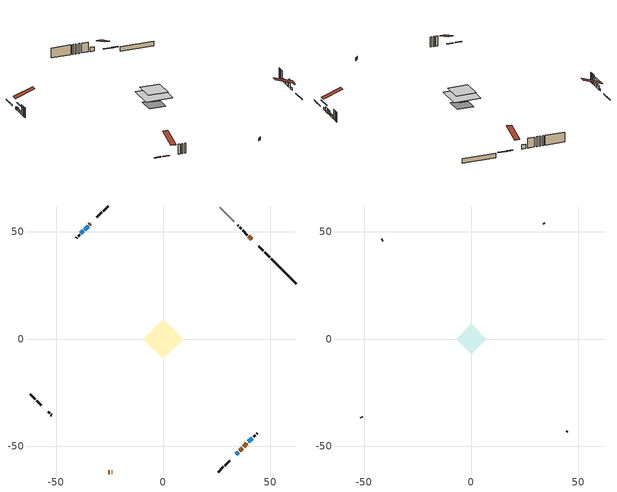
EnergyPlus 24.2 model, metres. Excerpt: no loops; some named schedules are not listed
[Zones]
conditioned space
 floor outside (Floor1 construction): -2.92,0 0,2.92 2.92,0 0,-2.92 z0.48
 floor adiabatic (AdiabaticFloorConstruction): -9.31,0 0,9.31 9.31,0 0,-9.31 z2.92
 floor foundation (Slab1 construction): -5.84,0 0,5.84 5.84,0 0,-5.84 z-1.75
 wall outside (RimJoist1 construction): 25.74,-62.14 28.1,-59.77 / -62.14,-25.74 -59.77,-28.1 / -25.74,62.14 -28.1,59.77 / 49.74,38.14 47.37,40.5 z0.48:0.78
 wall outside (RimJoist2 construction): 28.76,-59.12 30.96,-56.91 / -59.12,-28.76 -56.91,-30.96 / -28.76,59.12 -30.96,56.91 / 46.72,41.16 44.51,43.36 z0.48:0.78
 wall outside (AdiabaticWallConstruction): 34.09,-53.79 35.02,-52.86 / 39.76,-48.12 41.62,-46.25 z0.48:1.62; -35.14,52.74 -36.75,51.12 / -37.41,50.47 -38.45,49.42 z0.48:1.85
 wall outside (Wall2 construction): 42.28,-45.6 42.96,-44.92 / -53.79,-34.09 -53.11,-34.77 / -39.11,48.77 -39.79,48.09 / 36.41,51.46 35.73,52.15 z0.48:5.36
 wall outside (Wall3 construction): 43.62,-44.26 43.93,-43.95 / -52.45,-35.42 -52.14,-35.73 / -40.45,47.43 -40.76,47.12 / 35.07,52.8 34.76,53.11 z0.48:5.36
 wall foundation (FoundationWall1 construction): 62.14,25.74 50.39,37.48 z-1.75:0.48
 wall othersidecoefficients (AdiabaticWallConstruction 1): 41.39,46.49 39.95,47.93 z0.48:2.51
 wall othersidecoefficients (AdiabaticWallConstruction): -25.74,-62.14 -24.99,-62.14 / -24.07,-62.14 -23.73,-62.14 z0.48:1.7; -34.09,53.79 -34.48,53.39 z0.48:1.55; 35.68,-52.2 36.93,-50.94 / 37.59,-50.29 39.1,-48.78 z0.48:2.77
 wall othersidecoefficients (Wall1 construction): 39.29,48.59 37.07,50.81 z0.48:5.36
 wall adiabatic (Wall5 construction): 33.15,54.73 26.4,61.48 z0.48:5.36
 window (WindowConstruction 3): 34.09,-53.79 35.02,-52.86 z0.48:1.62
 window (WindowConstruction): -35.14,52.74 -36.75,51.12 z0.48:1.85
 window (WindowConstruction 1): -37.41,50.46 -38.45,49.42 z0.48:1.85
 window (WindowConstruction 2): 39.76,-48.12 41.62,-46.25 z0.48:1.62
 door inside (Door): 41.39,46.49 39.95,47.93 z0.48:2.51
 door inside (Window 3): -25.74,-62.14 -25,-62.14 z0.48:1.7
 door inside (Window 4): -24.07,-62.14 -23.73,-62.14 z0.48:1.7
 door inside (Window): -34.09,53.79 -34.48,53.4 z0.48:1.55
 door inside (Window 1): 35.68,-52.2 36.93,-50.94 z0.48:2.77
 door inside (Window 2): 37.59,-50.29 39.1,-48.78 z0.48:2.77
 ceiling adiabatic (AdiabaticFloorConstruction): 0,-9.31 9.31,0 0,9.31 -9.31,0 z2.92
attic - vented
 floor to conditioned space (Floor2 construction Reversed): -7.05,0 0,7.05 7.05,0 0,-7.05 z5.36
 wall outside (Wall4 construction): 44.58,-43.29 44.89,-42.99 / -51.48,-36.39 -51.18,-36.69 / -41.41,46.46 -41.72,46.16 / 34.11,53.77 33.8,54.07 z0.48:5.36
 roof outside (Roof1 construction): 33.43,-54.45,5.36 26.56,-47.58,8.6 24.75,-49.39,8.6 31.62,-56.26,5.36; -54.45,-33.43,5.36 -47.58,-26.56,8.6 -49.39,-24.75,8.6 -56.26,-31.62,5.36; -33.43,54.45,5.36 -26.56,47.58,8.6 -24.75,49.39,8.6 -31.62,56.26,5.36; 42.05,45.83,5.36 35.17,38.96,8.6 36.99,37.15,8.6 43.86,44.02,5.36
shading: 36.89,-50.99 32.22,-55.66 32.51,-55.95 37.18,-51.28 z4.26; -36.9,50.98 -35,52.88 -35.29,53.17 -37.19,51.27 z2.05; -40.32,47.56 -35.54,52.33 -35.84,52.62 -40.61,47.85 z4.49; 41.76,-46.11 39.61,-48.26 39.9,-48.55 42.06,-46.4 z1.82
[Building]
Building 1: Terrain=Suburbs
[Site:Location]
Toronto City Centre_ON: Latitude {deg}=43.63; Longitude {deg}=-79.39; Time Zone {hr}=-5; Elevation {m}=77; Keep Site Location Information=Yes
[Site:GroundTemperature:Shallow]
5.01852, 3.26908, 3.12898, 3.95918, 7.29196, 10.6092, 13.4851, 15.3069, 15.4617, 13.9799, 11.1774, 7.9619
[Site:WaterMainsTemperature]
Calculation Method=Schedule; Temperature Schedule=mains temperature schedule
[Material] Roughness=Rough; Thermal Absorptance=0.9
Name | Thickness {m} | Conductivity {W/m-K} | Density {kg/m3} | Specific Heat {J/kg-K} | Solar Absorptance | Visible Absorptance
asphalt or fiberglass shingles | 0.00635 | 0.162714 | 1121.4 | 1465.45 | 0.4 | 0.4
ceiling loosefill ins | 0.254 | 0.0480833 | 16.02 | 1046.75 | 0.7 | 0.7
ceiling stud and cavity | 0.1397 | 0.0980682 | 65.682 | 1177.47 | 0.7 | 0.7
concrete 4.0 in. | 0.1016 | 1.803125 | 2242.8 | 837.4 | 0.7 | 0.7
concrete 8.0 in. | 0.2032 | 1.803125 | 2242.8 | 837.4 | 0.7 | 0.7
door material | 0.04445 | 0.32884 | 512.64 | 1214.23 | 0.7 | 0.7
door material 1 | 0.04445 | 0.376053 | 512.64 | 1214.23 | 0.7 | 0.7
door material 2 | 0.04445 | 0.376747 | 512.64 | 1214.23 | 0.7 | 0.7
door material 3 | 0.04445 | 2.524375 | 512.64 | 1214.23 | 0.7 | 0.7
door material 4 | 0.04445 | 0.060037 | 512.64 | 1214.23 | 0.7 | 0.7
exterior vertical ins | 0.0457286 | 0.029427 | 32.04 | 1214.23 | 0.7 | 0.7
floor covering | 0.0127 | 0.0433444 | 54.468 | 1339.84 | 0.6 | 0.6
floor rigid ins | 0.103632 | 0.029427 | 32.04 | 1214.23 | 0.7 | 0.7
floor rigid ins 1; wall rigid ins 2 | 0.512978 | 0.029427 | 32.04 | 1214.23 | 0.7 | 0.7
floor stud and cavity | 0.1397 | 0.569966 | 92.3553 | 1139.71 | 0.7 | 0.7
floor stud and cavity 1 | 0.1397 | 1.75129 | 37.0049 | 1207.88 | 0.7 | 0.7
furniture material conditioned space 1 | 0.1524 | 0.115458 | 640.8 | 1214.23 | 0.6 | 0.6
gypsum board | 0.0127 | 0.160291 | 801 | 837.4 | 0.6 | 0.6
gypsum board 1 | 0.00254 | 0.160291 | 801 | 837.4 | 0.6 | 0.6
gypsum board 2 | 0.0127 | 0.160291 | 801 | 837.4 | 0.7 | 0.7
osb sheathing 0.5 in. | 0.0127 | 0.115458 | 512.64 | 1214.23 | 0.7 | 0.7
osb sheathing 0.5 in. 1 | 0.0127 | 0.115458 | 512.64 | 1214.23 | 0.4 | 0.4
osb sheathing 0.75 in. | 0.01905 | 0.115458 | 512.64 | 1214.23 | 0.7 | 0.7
osb sheathing 2.0 in. | 0.0508 | 0.115458 | 512.64 | 1214.23 | 0.7 | 0.7
rim joist rigid ins; wall rigid ins 1 | 0.051816 | 0.029427 | 32.04 | 1214.23 | 0.7 | 0.7
rim joist stud and cavity | 0.0508 | 0.0407152 | 125.044 | 1163.47 | 0.6 | 0.6
rim joist stud and cavity 1 | 0.0508 | 0.284013 | 125.044 | 1163.47 | 0.6 | 0.6
wall rigid ins | 0.051816 | 0.029427 | 32.04 | 1214.23 | 0.4 | 0.4
wall stud and cavity | 0.1397 | 0.153894 | 139.0536 | 1170.24 | 0.7 | 0.7
wall stud and cavity 1 | 0.0889 | 0.257305 | 50.32683 | 1063.81 | 0.7 | 0.7
wall stud and cavity 2 | 0.1397 | 0.22224 | 139.0536 | 1170.24 | 0.7 | 0.7
wall stud and cavity 3 | 0.0889 | 6.1454 | 50.32683 | 1063.81 | 0.6 | 0.6
wall stud and cavity 4 | 0.1397 | 1.24872 | 139.0536 | 1170.24 | 0.7 | 0.7
wall stud and cavity 5 | 0.0889 | 0.380278 | 52.3479 | 1209.89 | 0.7 | 0.7
wall stud and cavity 6 | 0.0889 | 0.391764 | 83.0341 | 1211.67 | 0.7 | 0.7
wood siding | 0.00254 | 0.102417 | 544.68 | 1172.36 | 0.4 | 0.4
wood siding 1 | 0.0254 | 0.102417 | 544.68 | 1172.36 | 0.4 | 0.4
wood siding 2; wood siding 3; wood siding 4 | 0.0254 | 0.102417 | 544.68 | 1172.36 | 0.7 | 0.7
[WindowMaterial:SimpleGlazingSystem]
Name | U-Factor {W/m2-K} | Solar Heat Gain Coefficient
WindowMaterial | 2.660143 | 0.64
WindowMaterial 1 | 2.66185 | 0.62
WindowMaterial 2 | 2.78449 | 0.57
[Construction]
AdiabaticFloorConstruction: floor stud and cavity 1, floor rigid ins 1, osb sheathing 0.75 in., floor covering
AdiabaticWallConstruction: wood siding 3, wall rigid ins 2, wall stud and cavity 5, gypsum board
AdiabaticWallConstruction 1: wood siding 4, wall rigid ins 2, wall stud and cavity 5, gypsum board
Door: door material 4
Floor1 construction: floor stud and cavity, floor rigid ins, osb sheathing 0.75 in., floor covering
Floor2 construction Reversed: gypsum board, ceiling stud and cavity, ceiling loosefill ins
FoundationWall1 construction: concrete 8.0 in., gypsum board 2
furniture construction conditioned space 1: furniture material conditioned space 1
PartitionWallConstruction: gypsum board, wall stud and cavity 6, gypsum board
RimJoist1 construction: wood siding 2, rim joist rigid ins, osb sheathing 2.0 in., rim joist stud and cavity
RimJoist2 construction: wood siding 2, rim joist rigid ins, osb sheathing 2.0 in., rim joist stud and cavity 1
Roof1 construction: asphalt or fiberglass shingles
Slab1 construction: concrete 4.0 in.
Wall1 construction: wall rigid ins, osb sheathing 0.5 in., wall stud and cavity, gypsum board
Wall2 construction: wood siding, wall stud and cavity 1, gypsum board 1
Wall3 construction: wood siding 1, wall rigid ins 1, osb sheathing 0.5 in., wall stud and cavity 2, gypsum board
Wall4 construction: wood siding, wall stud and cavity 3
Wall5 construction: osb sheathing 0.5 in. 1, wall stud and cavity 4, gypsum board
Window: door material
Window 1: door material 1
Window 2: door material 2
Window 3; Window 4: door material 3
WindowConstruction: WindowMaterial
WindowConstruction 1: WindowMaterial 1
WindowConstruction 2; WindowConstruction 3: WindowMaterial 2
[Zone] Multiplier=1; Part of Total Floor Area=Yes
Name | Volume {m3}
attic - vented | 52.3335
conditioned space | 650
[Space]
Name | Zone | Volume {m3}
attic - vented 1 | attic - vented | 52.3335
conditioned space 1 | conditioned space | 650
[ZoneInfiltration:EffectiveLeakageArea]
infil attic - vented 1: Zone or Space=attic - vented 1; Schedule=Always On Discrete; Effective Air Leakage Area {cm2}=4190.74; Stack Coefficient=0.000564361; Wind Coefficient=1.60509e-05
[ZoneMixing]
whole house fan mix: Zone or Space=attic - vented; Schedule=Always On Continuous; Design Flow Rate Calculation Method=Flow/Zone; Design Flow Rate {m3/s}=0; Source Zone or Space=conditioned space
[SurfaceProperty:ExposedFoundationPerimeter]
Slab1: Exposed Perimeter Calculation Method=TotalExposedPerimeter; Total Exposed Perimeter {m}=16.609
[SurfaceProperty:OtherSideCoefficients]
other non-freezing space: Combined Convective/Radiative Film Coefficient {W/m2-K}=8.35; Constant Temperature Coefficient=1; External Dry-Bulb Temperature Coefficient=0; Ground Temperature Coefficient=0; Wind Speed Coefficient=0; Zone Air Temperature Coefficient=0; Constant Temperature Schedule=other non-freezing space; Previous Other Side Temperature Coefficient=0
[InternalMass] Zone or ZoneList=conditioned space; Space or SpaceList=conditioned space 1
Name | Construction | Surface Area {m2}
furniture mass conditioned space 1 | furniture construction conditioned space 1 | 103.5
partition wall mass | PartitionWallConstruction | 258.75
[Lights]
interior lighting: Zone or ZoneList or Space or SpaceList=conditioned space 1; Schedule=interior lighting schedule; Design Level Calculation Method=LightingLevel; Lighting Level {W}=343.2; Return Air Fraction=0; Fraction Radiant=0.6; Fraction Visible=0.2; Fraction Replaceable=1
[People]
occupants: Zone or ZoneList or Space or SpaceList=conditioned space 1; Number of People Schedule=occupants schedule; Number of People Calculation Method=People; Number of People=3; Fraction Radiant=0.314171; Sensible Heat Fraction=0.56303; Activity Level Schedule=occupants activity schedule; Carbon Dioxide Generation Rate {m3/s-W}=0; Enable ASHRAE 55 Comfort Warnings=No; Mean Radiant Temperature Calculation Type=EnclosureAveraged
[ElectricEquipment] Zone or ZoneList or Space or SpaceList=conditioned space 1; Design Level Calculation Method=EquipmentLevel
Name | Schedule | Design Level {W} | Fraction Latent | Fraction Radiant | Fraction Lost
clothes dryer | clothes dryer schedule | 140.772 | 0.015 | 0.081 | 0.85
clothes washer | clothes washer schedule | 32.1985 | 0.03 | 0.162 | 0.7
cooking range | cooking range schedule | 208.969 | 0.08 | 0.432 | 0.2
dishwasher | dishwasher schedule | 66.8632 | 0.3 | 0.18 | 0.4
fridge | fridge schedule | 72.9452 | 0 | 0.6 | 0
mech vent house fan | mech vent house fan schedule | 0.95 | 0 | 0 | 1
mech vent house fan cfis | mech vent house fan cfis schedule | 0 | 0 | 0 | 0
misc plug loads | misc plug loads schedule | 494.7 | 0.045 | 0.513 | 0.1
whole house fan | Always On Discrete | 0 | 0 | 0 | 1
[OtherEquipment] Zone or ZoneList or Space or SpaceList=conditioned space 1; Design Level Calculation Method=EquipmentLevel
Name | Fuel Type | Schedule | Design Level {W} | Fraction Latent | Fraction Radiant | Fraction Lost
clothes dryer 1 | Electricity | clothes dryer schedule | 0 | 0.015 | 0.081 | 0.85
cooking range 1 | Electricity | cooking range schedule | 0 | 0.08 | 0.432 | 0.2
general water use latent | None | general water use schedule | 59.3978 | 1 | 0 | 0
general water use sensible | None | general water use schedule | -58.539 | 0 | 0.6 | 0
mech vent house fan latent load | None | Always On Discrete | 0 | 1 | 0 | 0
mech vent house fan sensible load | None | Always On Discrete | 0 | 0 | 0 | 0
water heater energy adjustment1 | NaturalGas | Always On Discrete | 0.01 | 0 | 0 | 1
[ZoneInfiltration:DesignFlowRate] Zone or ZoneList or Space or SpaceList=conditioned space 1; Schedule=Always On Discrete; Design Flow Rate Calculation Method=Flow/Zone; Design Flow Rate {m3/s}=0
infil flow; natural vent flow; whole house fan flow
[AvailabilityManager:Scheduled]
central ac and furnace airloop Availability Manager: Schedule=Always On Discrete
[Foundation:Kiva]
Foundation Kiva 1: Initial Indoor Air Temperature {C}=18; Wall Height Above Grade {m}=0.479999; Wall Depth Below Slab {m}=0.2032; Custom Block Material Name 1=exterior vertical ins; Custom Block Depth 1 {m}=2.23001; Custom Block X Position 1 {m}=0.2159; Custom Block Z Position 1 {m}=0
[Foundation:Kiva:Settings]
Soil Conductivity {W/m-K}=0.849921; Soil Density {kg/m3}=1842.3; Soil Specific Heat {J/kg-K}=418.7; Ground Solar Absorptivity=0.9; Ground Thermal Absorptivity=0.9; Ground Surface Roughness {m}=0.03; Far-Field Width {m}=40; Deep-Ground Boundary Condition=ZeroFlux; Deep-Ground Depth {m}=40; Minimum Cell Dimension {m}=0.2; Maximum Cell Growth Coefficient=3; Simulation Timestep=Timestep
[Exterior:Lights]
exterior lighting: Schedule=exterior lighting schedule; Design Level {W}=75.6
[EnergyManagementSystem:GlobalVariable]
central_ac_and_furnace_airloop_Fan_RTF
infil_program_Qfan
infil_program_Qinf
natural_vent_program_Qnv
natural_vent_program_Qwhf
[EnergyManagementSystem:Sensor]
Name | Output:Variable or Output:Meter Index Key | Output:Variable or Output:Meter
airflow_gain | infil flow | Infiltration Sensible Heat Gain Energy
airflow_gain_1 | natural vent flow | Infiltration Sensible Heat Gain Energy
airflow_gain_2 | whole house fan flow | Infiltration Sensible Heat Gain Energy
airflow_loss | infil flow | Infiltration Sensible Heat Loss Energy
airflow_loss_1 | natural vent flow | Infiltration Sensible Heat Loss Energy
airflow_loss_2 | whole house fan flow | Infiltration Sensible Heat Loss Energy
clg_load_cond |  | Cooling:EnergyTransfer:Zone:CONDITIONED SPACE
clg_sp_s; clg_sp_s_1 | cooling setpoint | Schedule Value
clothes_dryer_exhaust_0_sch_s | clothes dryer exhaust 0 schedule | Schedule Value
cool_season | cooling season schedule | Schedule Value
htg_load_cond |  | Heating:EnergyTransfer:Zone:CONDITIONED SPACE
htg_sp_s; htg_sp_s_1 | heating setpoint | Schedule Value
ig_ee_conv | clothes dryer | Electric Equipment Convective Heating Energy
ig_ee_conv_2 | cooking range | Electric Equipment Convective Heating Energy
ig_ee_conv_4 | fridge | Electric Equipment Convective Heating Energy
ig_ee_conv_5 | misc plug loads | Electric Equipment Convective Heating Energy
ig_ee_conv_6 | whole house fan | Electric Equipment Convective Heating Energy
ig_ee_rad | clothes dryer | Electric Equipment Radiant Heating Energy
ig_ee_rad_2 | cooking range | Electric Equipment Radiant Heating Energy
ig_ee_rad_4 | fridge | Electric Equipment Radiant Heating Energy
ig_ee_rad_5 | misc plug loads | Electric Equipment Radiant Heating Energy
ig_ee_rad_6 | whole house fan | Electric Equipment Radiant Heating Energy
ig_lgt_conv | interior lighting | Lights Convective Heating Energy
ig_lgt_rad | interior lighting | Lights Radiant Heating Energy
ig_lgt_vis | interior lighting | Lights Visible Radiation Heating Energy
ig_oe_conv | clothes dryer 1 | Other Equipment Convective Heating Energy
ig_oe_conv_1 | cooking range 1 | Other Equipment Convective Heating Energy
ig_oe_conv_2 | general water use latent | Other Equipment Convective Heating Energy
ig_oe_conv_3 | general water use sensible | Other Equipment Convective Heating Energy
ig_oe_conv_4 | water heater energy adjustment1 | Other Equipment Convective Heating Energy
ig_oe_rad | clothes dryer 1 | Other Equipment Radiant Heating Energy
ig_oe_rad_1 | cooking range 1 | Other Equipment Radiant Heating Energy
ig_oe_rad_2 | general water use latent | Other Equipment Radiant Heating Energy
ig_oe_rad_3 | general water use sensible | Other Equipment Radiant Heating Energy
ig_oe_rad_4 | water heater energy adjustment1 | Other Equipment Radiant Heating Energy
ig_ppl_conv | occupants | People Convective Heating Energy
ig_ppl_rad | occupants | People Radiant Heating Energy
im_conv | furniture mass conditioned space 1 | Surface Inside Face Convection Heat Gain Energy
im_conv_1 | partition wall mass | Surface Inside Face Convection Heat Gain Energy
im_ig | furniture mass conditioned space 1 | Surface Inside Face Internal Gains Radiation Heat Gain Energy
im_ig_1 | partition wall mass | Surface Inside Face Internal Gains Radiation Heat Gain Energy
im_lgt | furniture mass conditioned space 1 | Surface Inside Face Lights Radiation Heat Gain Energy
im_lgt_1 | partition wall mass | Surface Inside Face Lights Radiation Heat Gain Energy
im_sol | furniture mass conditioned space 1 | Surface Inside Face Solar Radiation Heat Gain Energy
im_sol_1 | partition wall mass | Surface Inside Face Solar Radiation Heat Gain Energy
im_surf | furniture mass conditioned space 1 | Surface Inside Face Net Surface Thermal Radiation Heat Gain Energy
im_surf_1 | partition wall mass | Surface Inside Face Net Surface Thermal Radiation Heat Gain Energy
mv_conv | mech vent house fan | Electric Equipment Convective Heating Energy
mv_conv_1 | mech vent house fan cfis | Electric Equipment Convective Heating Energy
mv_conv_2 | mech vent house fan latent load | Other Equipment Convective Heating Energy
mv_conv_3 | mech vent house fan sensible load | Other Equipment Convective Heating Energy
mv_rad | mech vent house fan | Electric Equipment Radiant Heating Energy
mv_rad_1 | mech vent house fan cfis | Electric Equipment Radiant Heating Energy
mv_rad_2 | mech vent house fan latent load | Other Equipment Radiant Heating Energy
mv_rad_3 | mech vent house fan sensible load | Other Equipment Radiant Heating Energy
natural_vent_s | natural vent schedule | Schedule Value
oa_temp |  | Site Outdoor Air Drybulb Temperature
out_pb_s |  | Site Outdoor Air Barometric Pressure
out_wt_s |  | Site Outdoor Air Humidity Ratio
site_vw_s |  | Site Wind Speed
ss_back_out | Window10 | Surface Window Shortwave from Zone Back Out Window Heat Transfer Rate
ss_back_out_1 | Window6 | Surface Window Shortwave from Zone Back Out Window Heat Transfer Rate
ss_back_out_2 | Window7 | Surface Window Shortwave from Zone Back Out Window Heat Transfer Rate
ss_back_out_3 | Window8 | Surface Window Shortwave from Zone Back Out Window Heat Transfer Rate
ss_conv | Door1 | Surface Inside Face Convection Heat Gain Energy
ss_conv_1 | Window1 | Surface Inside Face Convection Heat Gain Energy
ss_conv_2 | Window10 | Surface Inside Face Convection Heat Gain Energy
ss_conv_3 | Window2 | Surface Inside Face Convection Heat Gain Energy
ss_conv_4 | Window3 | Surface Inside Face Convection Heat Gain Energy
ss_conv_5 | Window4 | Surface Inside Face Convection Heat Gain Energy
ss_conv_6 | Window5 | Surface Inside Face Convection Heat Gain Energy
ss_conv_7 | Window6 | Surface Inside Face Convection Heat Gain Energy
ss_conv_8 | Window7 | Surface Inside Face Convection Heat Gain Energy
ss_conv_9 | Window8 | Surface Inside Face Convection Heat Gain Energy
ss_ig | Door1 | Surface Inside Face Internal Gains Radiation Heat Gain Energy
ss_ig_1 | Window1 | Surface Inside Face Internal Gains Radiation Heat Gain Energy
ss_ig_2 | Window10 | Surface Inside Face Internal Gains Radiation Heat Gain Energy
ss_ig_3 | Window2 | Surface Inside Face Internal Gains Radiation Heat Gain Energy
ss_ig_4 | Window3 | Surface Inside Face Internal Gains Radiation Heat Gain Energy
ss_ig_5 | Window4 | Surface Inside Face Internal Gains Radiation Heat Gain Energy
ss_ig_6 | Window5 | Surface Inside Face Internal Gains Radiation Heat Gain Energy
ss_ig_7 | Window6 | Surface Inside Face Internal Gains Radiation Heat Gain Energy
ss_ig_8 | Window7 | Surface Inside Face Internal Gains Radiation Heat Gain Energy
ss_ig_9 | Window8 | Surface Inside Face Internal Gains Radiation Heat Gain Energy
ss_lgt | Door1 | Surface Inside Face Lights Radiation Heat Gain Energy
ss_lgt_1 | Window1 | Surface Inside Face Lights Radiation Heat Gain Energy
ss_lgt_2 | Window2 | Surface Inside Face Lights Radiation Heat Gain Energy
ss_lgt_3 | Window3 | Surface Inside Face Lights Radiation Heat Gain Energy
ss_lgt_4 | Window4 | Surface Inside Face Lights Radiation Heat Gain Energy
ss_lgt_5 | Window5 | Surface Inside Face Lights Radiation Heat Gain Energy
ss_sol | Door1 | Surface Inside Face Solar Radiation Heat Gain Energy
ss_sol_1 | Window1 | Surface Inside Face Solar Radiation Heat Gain Energy
ss_sol_2 | Window2 | Surface Inside Face Solar Radiation Heat Gain Energy
ss_sol_3 | Window3 | Surface Inside Face Solar Radiation Heat Gain Energy
ss_sol_4 | Window4 | Surface Inside Face Solar Radiation Heat Gain Energy
ss_sol_5 | Window5 | Surface Inside Face Solar Radiation Heat Gain Energy
ss_surf | Door1 | Surface Inside Face Net Surface Thermal Radiation Heat Gain Energy
ss_surf_1 | Window1 | Surface Inside Face Net Surface Thermal Radiation Heat Gain Energy
ss_surf_2 | Window10 | Surface Inside Face Net Surface Thermal Radiation Heat Gain Energy
ss_surf_3 | Window2 | Surface Inside Face Net Surface Thermal Radiation Heat Gain Energy
ss_surf_4 | Window3 | Surface Inside Face Net Surface Thermal Radiation Heat Gain Energy
ss_surf_5 | Window4 | Surface Inside Face Net Surface Thermal Radiation Heat Gain Energy
ss_surf_6 | Window5 | Surface Inside Face Net Surface Thermal Radiation Heat Gain Energy
ss_surf_7 | Window6 | Surface Inside Face Net Surface Thermal Radiation Heat Gain Energy
ss_surf_8 | Window7 | Surface Inside Face Net Surface Thermal Radiation Heat Gain Energy
ss_surf_9 | Window8 | Surface Inside Face Net Surface Thermal Radiation Heat Gain Energy
ss_trans_in | Window10 | Surface Window Transmitted Solar Radiation Rate
ss_trans_in_1 | Window6 | Surface Window Transmitted Solar Radiation Rate
ss_trans_in_2 | Window7 | Surface Window Transmitted Solar Radiation Rate
ss_trans_in_3 | Window8 | Surface Window Transmitted Solar Radiation Rate
ss_trans_out | Window10 | Surface Inside Face Initial Transmitted Diffuse Transmitted Out Window Solar Radiation Rate
ss_trans_out_1 | Window6 | Surface Inside Face Initial Transmitted Diffuse Transmitted Out Window Solar Radiation Rate
ss_trans_out_2 | Window7 | Surface Inside Face Initial Transmitted Diffuse Transmitted Out Window Solar Radiation Rate
ss_trans_out_3 | Window8 | Surface Inside Face Initial Transmitted Diffuse Transmitted Out Window Solar Radiation Rate
s_conv | Floor1 | Surface Inside Face Convection Heat Gain Energy
s_conv_1 | Floor2 | Surface Inside Face Convection Heat Gain Energy
s_conv_10 | RimJoist2:225 | Surface Inside Face Convection Heat Gain Energy
s_conv_11 | RimJoist2:315 | Surface Inside Face Convection Heat Gain Energy
s_conv_12 | RimJoist2:45 | Surface Inside Face Convection Heat Gain Energy
s_conv_13 | Slab1 | Surface Inside Face Convection Heat Gain Energy
s_conv_14 | Wall1 | Surface Inside Face Convection Heat Gain Energy
s_conv_15 | Wall2:135 | Surface Inside Face Convection Heat Gain Energy
s_conv_16 | Wall2:225 | Surface Inside Face Convection Heat Gain Energy
s_conv_17 | Wall2:315 | Surface Inside Face Convection Heat Gain Energy
s_conv_18 | Wall2:45 | Surface Inside Face Convection Heat Gain Energy
s_conv_19 | Wall3:135 | Surface Inside Face Convection Heat Gain Energy
s_conv_2 | FoundationWall1 | Surface Inside Face Convection Heat Gain Energy
s_conv_20 | Wall3:225 | Surface Inside Face Convection Heat Gain Energy
s_conv_21 | Wall3:315 | Surface Inside Face Convection Heat Gain Energy
s_conv_22 | Wall3:45 | Surface Inside Face Convection Heat Gain Energy
s_conv_23 | Wall5 | Surface Inside Face Convection Heat Gain Energy
s_conv_3 | inferred conditioned ceiling | Surface Inside Face Convection Heat Gain Energy
s_conv_4 | inferred conditioned floor | Surface Inside Face Convection Heat Gain Energy
s_conv_5 | RimJoist1:135 | Surface Inside Face Convection Heat Gain Energy
s_conv_6 | RimJoist1:225 | Surface Inside Face Convection Heat Gain Energy
s_conv_7 | RimJoist1:315 | Surface Inside Face Convection Heat Gain Energy
s_conv_8 | RimJoist1:45 | Surface Inside Face Convection Heat Gain Energy
s_conv_9 | RimJoist2:135 | Surface Inside Face Convection Heat Gain Energy
s_ig | Floor1 | Surface Inside Face Internal Gains Radiation Heat Gain Energy
s_ig_1 | Floor2 | Surface Inside Face Internal Gains Radiation Heat Gain Energy
s_ig_10 | RimJoist2:225 | Surface Inside Face Internal Gains Radiation Heat Gain Energy
s_ig_11 | RimJoist2:315 | Surface Inside Face Internal Gains Radiation Heat Gain Energy
s_ig_12 | RimJoist2:45 | Surface Inside Face Internal Gains Radiation Heat Gain Energy
s_ig_13 | Slab1 | Surface Inside Face Internal Gains Radiation Heat Gain Energy
s_ig_14 | Wall1 | Surface Inside Face Internal Gains Radiation Heat Gain Energy
s_ig_15 | Wall2:135 | Surface Inside Face Internal Gains Radiation Heat Gain Energy
s_ig_16 | Wall2:225 | Surface Inside Face Internal Gains Radiation Heat Gain Energy
s_ig_17 | Wall2:315 | Surface Inside Face Internal Gains Radiation Heat Gain Energy
s_ig_18 | Wall2:45 | Surface Inside Face Internal Gains Radiation Heat Gain Energy
s_ig_19 | Wall3:135 | Surface Inside Face Internal Gains Radiation Heat Gain Energy
s_ig_2 | FoundationWall1 | Surface Inside Face Internal Gains Radiation Heat Gain Energy
s_ig_20 | Wall3:225 | Surface Inside Face Internal Gains Radiation Heat Gain Energy
s_ig_21 | Wall3:315 | Surface Inside Face Internal Gains Radiation Heat Gain Energy
